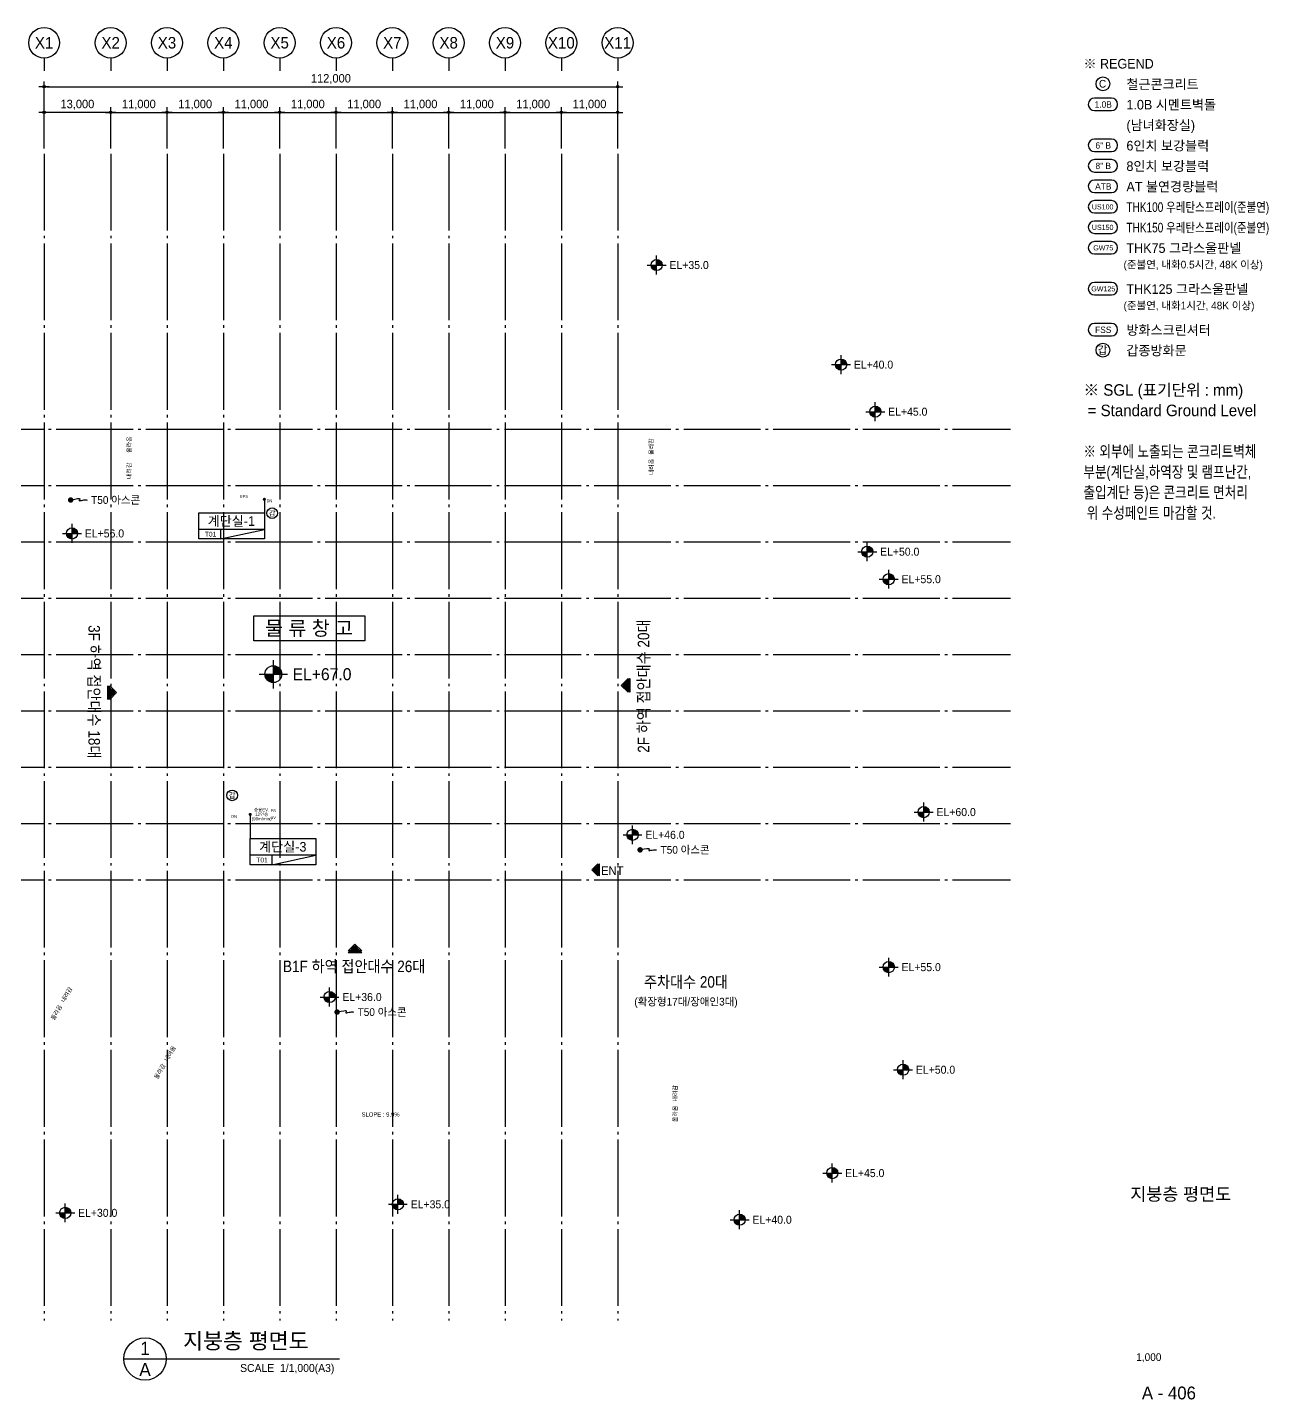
# Model space of a CAD drawing. Header units: millimetres. Extents: x 252735598 to 255219468, y 504282078 to 504550014.
# Drawn here: x 254977120 to 255219468, y 504282078 to 504550014 of the extents above; entities that cross this region are included whole.
import ezdxf
from ezdxf.enums import TextEntityAlignment as Align

# ---------------------------------------------------------------- set-up
doc = ezdxf.new("R2010")
doc.units = ezdxf.units.MM
doc.linetypes.add('CEN', pattern=[35, 30, -2, 1, -2])
for name, color, linetype in [('4A.TEC CEN', 1, 'CEN'), ('4A.TEC DIM', 7, 'Continuous'), ('4A.TEC FORM-TEXT', 3, 'Continuous'), ('4A.TEC TEXT', 7, 'Continuous'), ('4A.TEC TEXT 1', 3, 'Continuous'), ('4A.TEC TEXT 2', 3, 'Continuous'), ('4A.TEC 심볼', 7, 'Continuous'), ('㈜SE&C TEXT', 7, 'Continuous'), ('㈜SE&C TEXT 1', 3, 'Continuous')]:
    doc.layers.add(name, color=color, linetype=linetype)
doc.styles.add('돋움', font='')
doc.styles.get('돋움').set_extended_font_data('돋움')
doc.dimstyles.new('DIM_600(외부치수)', dxfattribs={"dimscale": 400, "dimtxt": 3.3, "dimasz": 1, "dimexe": 2, "dimexo": 2, "dimgap": 1, "dimtad": 1, "dimdec": 0, "dimdsep": 46, "dimlunit": 6, "dimtxsty": '돋움', "dimblk1": 'DIMDOT', "dimblk2": 'DIMDOT', "dimsah": 1, "dimcen": 2.5, "dimdle": 1.5, "dimclrd": 8, "dimclre": 8, "dimclrt": 3, "dimadec": 0, "dimazin": 0, "dimtfac": 1, "dimtdec": 0, "dimtix": 1, "dimtmove": 2, "dimatfit": 3, "dimldrblk": 'DIMDOT', "dimfxl": 1, "dimtvp": 1, "dimtolj": 1, "dimtzin": 0, "dimarcsym": 0})

# ---------------------------------------------------------------- blocks, each defined once
blk = doc.blocks.new('a4w')
at = {"layer": '4A.TEC 심볼'}
for points in [[(-19898, 7460444), (-21873, 7460444, 1), (-21873, 7458989), (-19898, 7458989, 1)], [(-19898, 7455644), (-21873, 7455644, 1), (-21873, 7454189), (-19898, 7454189, 1)], [(-19898, 7453244), (-21873, 7453244, 1), (-21873, 7451789), (-19898, 7451789, 1)], [(-19898, 7450844), (-21873, 7450844, 1), (-21873, 7449389), (-19898, 7449389, 1)], [(-19898, 7448444), (-21873, 7448444, 1), (-21873, 7446989), (-19898, 7446989, 1)], [(-19898, 7446044), (-21873, 7446044, 1), (-21873, 7444589), (-19898, 7444589, 1)], [(-19898, 7443644), (-21873, 7443644, 1), (-21873, 7442189), (-19898, 7442189, 1)], [(-19898, 7438844), (-21873, 7438844, 1), (-21873, 7437389), (-19898, 7437389, 1)], [(-19898, 7434044), (-21873, 7434044, 1), (-21873, 7432589), (-19898, 7432589, 1)]]:
    blk.add_lwpolyline(points, format="xyb", close=True, dxfattribs=at)
for centre in [(-20886, 7462116), (-20886, 7430916)]:
    blk.add_circle(centre, 808, dxfattribs=at)
at = {"layer": '4A.TEC TEXT', "style": '돋움'}
for s, p in [('C', (-20923, 7462128)), ('갑', (-20923, 7430928))]:
    blk.add_text(s, height=900, dxfattribs=at).set_placement(p, align=Align.MIDDLE_CENTER)
for s, height, p in [('1.0B', 750, (-20845, 7459705)), ('6" B', 750, (-20845, 7454905)), ('8" B', 750, (-20845, 7452505)), ('ATB', 750, (-20845, 7450105)), ('US100', 600, (-20916, 7447705)), ('US150', 600, (-20916, 7445305)), ('GW75', 600, (-20845, 7442905)), ('GW125', 600, (-20845, 7438105)), ('FSS', 750, (-20845, 7433305))]:
    blk.add_text(s, height=height, dxfattribs=at).set_placement(p, align=Align.MIDDLE)
at = {"layer": '4A.TEC TEXT 2', "color": 3, "style": '돋움'}
for s, height, p in [('※ REGEND', 1125, (-23170, 7463576)), ('철근콘크리트', 1125, (-18130, 7461176)), ('1.0B 시멘트벽돌', 1125, (-18130, 7458776)), ('(남녀화장실)', 1125, (-18130, 7456376)), ('6인치 보강블럭', 1125, (-18130, 7453976)), ('8인치 보강블럭', 1125, (-18130, 7451576)), ('AT 불연경량블럭', 1125, (-18130, 7449176)), ('THK75 그라스울판넬', 1125, (-18130, 7441976)), ('(준불연, 내화0.5시간, 48K 이상)', 900, (-18466, 7440222)), ('THK125 그라스울판넬', 1125, (-18130, 7437176)), ('(준불연, 내화1시간, 48K 이상)', 900, (-18466, 7435422)), ('방화스크린셔터', 1125, (-18130, 7432376)), ('갑종방화문', 1125, (-18130, 7429976)), ('※ SGL (표기단위 : mm)', 1350, (-23170, 7425176)), (' = Standard Ground Level', 1350, (-23170, 7422776))]:
    blk.add_text(s, height=height, dxfattribs=at).set_placement(p, align=Align.BOTTOM_LEFT)
at = {"layer": '4A.TEC TEXT 2', "color": 3, "style": '돋움', "width": 0.8}
for s, height, p in [('THK100 우레탄스프레이(준불연)', 1125, (-18130, 7446776)), ('THK150 우레탄스프레이(준불연)', 1125, (-18130, 7444376)), ('※ 외부에 노출되는 콘크리트벽체', 1350, (-23170, 7417976)), ('부분(계단실,하역장 및 램프난간,', 1350, (-23170, 7415576)), ('출입계단 등)은 콘크리트 면처리', 1350, (-23170, 7413176)), (' 위 수성페인트 마감할 것.', 1350, (-23170, 7410776))]:
    blk.add_text(s, height=height, dxfattribs=at).set_placement(p, align=Align.BOTTOM_LEFT)
blk = doc.blocks.new('DIMDOT')
at = {"color": 0}
blk.add_line((-2, 0), (2, 0), dxfattribs=at)
for radius in [0.5, 0.25]:
    blk.add_circle((0, 0), radius, dxfattribs=at)
blk = doc.blocks.new('*D94')
at = {"layer": '4A.TEC DIM', "color": 8, "lineweight": -2, "transparency": 16777216}
for p, q in [((169308, -38163), (169308, -25069)), ((169808, -26069), (280808, -26069)), ((281308, -38163), (281308, -25069))]:
    blk.add_line(p, q, dxfattribs=at)
at = {"layer": 'Defpoints', "color": 0, "transparency": 16777216}
for p in [(281308, -26069), (169308, -39163), (281308, -39163)]:
    blk.add_point(p, dxfattribs=at)
at = {"layer": '4A.TEC DIM', "color": 8, "lineweight": -2, "transparency": 16777216, "xscale": 500, "yscale": 500, "zscale": 500, "rotation": 180}
blk.add_blockref('DIMDOT', (169308, -26069), dxfattribs=at)
at = {"layer": '4A.TEC DIM', "color": 8, "lineweight": -2, "transparency": 16777216, "xscale": 500, "yscale": 500, "zscale": 500}
blk.add_blockref('DIMDOT', (281308, -26069), dxfattribs=at)
at = {"layer": '4A.TEC DIM', "color": 3, "transparency": 16777216, "insert": (225308, -24584), "char_height": 1650, "attachment_point": 5, "style": '돋움'}
blk.add_mtext('\\A1;112,000', dxfattribs=at)
blk = doc.blocks.new('ccs122')
at = {"layer": '4A.TEC 심볼'}
blk.add_line((0, 8), (0, 3), dxfattribs=at)
blk.add_circle((0, 14), 6, dxfattribs=at)
at = {"layer": '4A.TEC TEXT 2', "color": 3, "style": '돋움'}
blk.add_attdef('NO', text='', height=4.5, dxfattribs=at).set_placement((-0.01, 14.02), align=Align.MIDDLE_CENTER)
blk = doc.blocks.new('*D103')
at = {"layer": '4A.TEC DIM', "color": 8, "lineweight": -2, "transparency": 16777216}
for p, q in [((169308, -38163), (169308, -30082)), ((181808, -31082), (169808, -31082)), ((182308, -38163), (182308, -30082))]:
    blk.add_line(p, q, dxfattribs=at)
at = {"layer": 'Defpoints', "color": 0, "transparency": 16777216}
for p in [(169308, -31082), (169308, -39163), (182308, -39163)]:
    blk.add_point(p, dxfattribs=at)
at = {"layer": '4A.TEC DIM', "color": 8, "lineweight": -2, "transparency": 16777216, "xscale": 500, "yscale": 500, "zscale": 500, "rotation": 180}
blk.add_blockref('DIMDOT', (169308, -31082), dxfattribs=at)
at = {"layer": '4A.TEC DIM', "color": 8, "lineweight": -2, "transparency": 16777216, "xscale": 500, "yscale": 500, "zscale": 500}
blk.add_blockref('DIMDOT', (182308, -31082), dxfattribs=at)
at = {"layer": '4A.TEC DIM', "color": 3, "transparency": 16777216, "insert": (175808, -29597), "char_height": 1650, "attachment_point": 5, "style": '돋움'}
blk.add_mtext('\\A1;13,000', dxfattribs=at)
blk = doc.blocks.new('*D105')
at = {"layer": '4A.TEC DIM', "color": 8, "lineweight": -2, "transparency": 16777216}
for p, q in [((270308, -38163), (270308, -30082)), ((270808, -31082), (280808, -31082)), ((281308, -38163), (281308, -30082))]:
    blk.add_line(p, q, dxfattribs=at)
at = {"layer": 'Defpoints', "color": 0, "transparency": 16777216}
for p in [(281308, -31082), (270308, -39163), (281308, -39163)]:
    blk.add_point(p, dxfattribs=at)
at = {"layer": '4A.TEC DIM', "color": 8, "lineweight": -2, "transparency": 16777216, "xscale": 500, "yscale": 500, "zscale": 500, "rotation": 180}
blk.add_blockref('DIMDOT', (270308, -31082), dxfattribs=at)
at = {"layer": '4A.TEC DIM', "color": 8, "lineweight": -2, "transparency": 16777216, "xscale": 500, "yscale": 500, "zscale": 500}
blk.add_blockref('DIMDOT', (281308, -31082), dxfattribs=at)
at = {"layer": '4A.TEC DIM', "color": 3, "transparency": 16777216, "insert": (275808, -29597), "char_height": 1650, "attachment_point": 5, "style": '돋움'}
blk.add_mtext('\\A1;11,000', dxfattribs=at)
blk = doc.blocks.new('*D106')
at = {"layer": '4A.TEC DIM', "color": 8, "lineweight": -2, "transparency": 16777216}
for p, q in [((259308, -38163), (259308, -30082)), ((259808, -31082), (269808, -31082)), ((270308, -38163), (270308, -30082))]:
    blk.add_line(p, q, dxfattribs=at)
at = {"layer": 'Defpoints', "color": 0, "transparency": 16777216}
for p in [(270308, -31082), (259308, -39163), (270308, -39163)]:
    blk.add_point(p, dxfattribs=at)
at = {"layer": '4A.TEC DIM', "color": 8, "lineweight": -2, "transparency": 16777216, "xscale": 500, "yscale": 500, "zscale": 500, "rotation": 180}
blk.add_blockref('DIMDOT', (259308, -31082), dxfattribs=at)
at = {"layer": '4A.TEC DIM', "color": 8, "lineweight": -2, "transparency": 16777216, "xscale": 500, "yscale": 500, "zscale": 500}
blk.add_blockref('DIMDOT', (270308, -31082), dxfattribs=at)
at = {"layer": '4A.TEC DIM', "color": 3, "transparency": 16777216, "insert": (264808, -29597), "char_height": 1650, "attachment_point": 5, "style": '돋움'}
blk.add_mtext('\\A1;11,000', dxfattribs=at)
blk = doc.blocks.new('*D107')
at = {"layer": '4A.TEC DIM', "color": 8, "lineweight": -2, "transparency": 16777216}
for p, q in [((248308, -38163), (248308, -30082)), ((248808, -31082), (258808, -31082)), ((259308, -38163), (259308, -30082))]:
    blk.add_line(p, q, dxfattribs=at)
at = {"layer": 'Defpoints', "color": 0, "transparency": 16777216}
for p in [(259308, -31082), (248308, -39163), (259308, -39163)]:
    blk.add_point(p, dxfattribs=at)
at = {"layer": '4A.TEC DIM', "color": 8, "lineweight": -2, "transparency": 16777216, "xscale": 500, "yscale": 500, "zscale": 500, "rotation": 180}
blk.add_blockref('DIMDOT', (248308, -31082), dxfattribs=at)
at = {"layer": '4A.TEC DIM', "color": 8, "lineweight": -2, "transparency": 16777216, "xscale": 500, "yscale": 500, "zscale": 500}
blk.add_blockref('DIMDOT', (259308, -31082), dxfattribs=at)
at = {"layer": '4A.TEC DIM', "color": 3, "transparency": 16777216, "insert": (253808, -29597), "char_height": 1650, "attachment_point": 5, "style": '돋움'}
blk.add_mtext('\\A1;11,000', dxfattribs=at)
blk = doc.blocks.new('*D108')
at = {"layer": '4A.TEC DIM', "color": 8, "lineweight": -2, "transparency": 16777216}
for p, q in [((237308, -38163), (237308, -30082)), ((237808, -31082), (247808, -31082)), ((248308, -38163), (248308, -30082))]:
    blk.add_line(p, q, dxfattribs=at)
at = {"layer": 'Defpoints', "color": 0, "transparency": 16777216}
for p in [(248308, -31082), (237308, -39163), (248308, -39163)]:
    blk.add_point(p, dxfattribs=at)
at = {"layer": '4A.TEC DIM', "color": 8, "lineweight": -2, "transparency": 16777216, "xscale": 500, "yscale": 500, "zscale": 500, "rotation": 180}
blk.add_blockref('DIMDOT', (237308, -31082), dxfattribs=at)
at = {"layer": '4A.TEC DIM', "color": 8, "lineweight": -2, "transparency": 16777216, "xscale": 500, "yscale": 500, "zscale": 500}
blk.add_blockref('DIMDOT', (248308, -31082), dxfattribs=at)
at = {"layer": '4A.TEC DIM', "color": 3, "transparency": 16777216, "insert": (242808, -29597), "char_height": 1650, "attachment_point": 5, "style": '돋움'}
blk.add_mtext('\\A1;11,000', dxfattribs=at)
blk = doc.blocks.new('*D109')
at = {"layer": '4A.TEC DIM', "color": 8, "lineweight": -2, "transparency": 16777216}
for p, q in [((226308, -38163), (226308, -30082)), ((226808, -31082), (236808, -31082)), ((237308, -38163), (237308, -30082))]:
    blk.add_line(p, q, dxfattribs=at)
at = {"layer": 'Defpoints', "color": 0, "transparency": 16777216}
for p in [(237308, -31082), (226308, -39163), (237308, -39163)]:
    blk.add_point(p, dxfattribs=at)
at = {"layer": '4A.TEC DIM', "color": 8, "lineweight": -2, "transparency": 16777216, "xscale": 500, "yscale": 500, "zscale": 500, "rotation": 180}
blk.add_blockref('DIMDOT', (226308, -31082), dxfattribs=at)
at = {"layer": '4A.TEC DIM', "color": 8, "lineweight": -2, "transparency": 16777216, "xscale": 500, "yscale": 500, "zscale": 500}
blk.add_blockref('DIMDOT', (237308, -31082), dxfattribs=at)
at = {"layer": '4A.TEC DIM', "color": 3, "transparency": 16777216, "insert": (231808, -29597), "char_height": 1650, "attachment_point": 5, "style": '돋움'}
blk.add_mtext('\\A1;11,000', dxfattribs=at)
blk = doc.blocks.new('*D110')
at = {"layer": '4A.TEC DIM', "color": 8, "lineweight": -2, "transparency": 16777216}
for p, q in [((215308, -38163), (215308, -30082)), ((215808, -31082), (225808, -31082)), ((226308, -38163), (226308, -30082))]:
    blk.add_line(p, q, dxfattribs=at)
at = {"layer": 'Defpoints', "color": 0, "transparency": 16777216}
for p in [(226308, -31082), (215308, -39163), (226308, -39163)]:
    blk.add_point(p, dxfattribs=at)
at = {"layer": '4A.TEC DIM', "color": 8, "lineweight": -2, "transparency": 16777216, "xscale": 500, "yscale": 500, "zscale": 500, "rotation": 180}
blk.add_blockref('DIMDOT', (215308, -31082), dxfattribs=at)
at = {"layer": '4A.TEC DIM', "color": 8, "lineweight": -2, "transparency": 16777216, "xscale": 500, "yscale": 500, "zscale": 500}
blk.add_blockref('DIMDOT', (226308, -31082), dxfattribs=at)
at = {"layer": '4A.TEC DIM', "color": 3, "transparency": 16777216, "insert": (220808, -29597), "char_height": 1650, "attachment_point": 5, "style": '돋움'}
blk.add_mtext('\\A1;11,000', dxfattribs=at)
blk = doc.blocks.new('*D111')
at = {"layer": '4A.TEC DIM', "color": 8, "lineweight": -2, "transparency": 16777216}
for p, q in [((204308, -38163), (204308, -30082)), ((204808, -31082), (214808, -31082)), ((215308, -38163), (215308, -30082))]:
    blk.add_line(p, q, dxfattribs=at)
at = {"layer": 'Defpoints', "color": 0, "transparency": 16777216}
for p in [(215308, -31082), (204308, -39163), (215308, -39163)]:
    blk.add_point(p, dxfattribs=at)
at = {"layer": '4A.TEC DIM', "color": 8, "lineweight": -2, "transparency": 16777216, "xscale": 500, "yscale": 500, "zscale": 500, "rotation": 180}
blk.add_blockref('DIMDOT', (204308, -31082), dxfattribs=at)
at = {"layer": '4A.TEC DIM', "color": 8, "lineweight": -2, "transparency": 16777216, "xscale": 500, "yscale": 500, "zscale": 500}
blk.add_blockref('DIMDOT', (215308, -31082), dxfattribs=at)
at = {"layer": '4A.TEC DIM', "color": 3, "transparency": 16777216, "insert": (209808, -29597), "char_height": 1650, "attachment_point": 5, "style": '돋움'}
blk.add_mtext('\\A1;11,000', dxfattribs=at)
blk = doc.blocks.new('*D112')
at = {"layer": '4A.TEC DIM', "color": 8, "lineweight": -2, "transparency": 16777216}
for p, q in [((193308, -38163), (193308, -30082)), ((193808, -31082), (203808, -31082)), ((204308, -38163), (204308, -30082))]:
    blk.add_line(p, q, dxfattribs=at)
at = {"layer": 'Defpoints', "color": 0, "transparency": 16777216}
for p in [(204308, -31082), (193308, -39163), (204308, -39163)]:
    blk.add_point(p, dxfattribs=at)
at = {"layer": '4A.TEC DIM', "color": 8, "lineweight": -2, "transparency": 16777216, "xscale": 500, "yscale": 500, "zscale": 500, "rotation": 180}
blk.add_blockref('DIMDOT', (193308, -31082), dxfattribs=at)
at = {"layer": '4A.TEC DIM', "color": 8, "lineweight": -2, "transparency": 16777216, "xscale": 500, "yscale": 500, "zscale": 500}
blk.add_blockref('DIMDOT', (204308, -31082), dxfattribs=at)
at = {"layer": '4A.TEC DIM', "color": 3, "transparency": 16777216, "insert": (198808, -29597), "char_height": 1650, "attachment_point": 5, "style": '돋움'}
blk.add_mtext('\\A1;11,000', dxfattribs=at)
blk = doc.blocks.new('*D113')
at = {"layer": '4A.TEC DIM', "color": 8, "lineweight": -2, "transparency": 16777216}
for p, q in [((182308, -38163), (182308, -30082)), ((182808, -31082), (192808, -31082)), ((193308, -38163), (193308, -30082))]:
    blk.add_line(p, q, dxfattribs=at)
at = {"layer": 'Defpoints', "color": 0, "transparency": 16777216}
for p in [(193308, -31082), (182308, -39163), (193308, -39163)]:
    blk.add_point(p, dxfattribs=at)
at = {"layer": '4A.TEC DIM', "color": 8, "lineweight": -2, "transparency": 16777216, "xscale": 500, "yscale": 500, "zscale": 500, "rotation": 180}
blk.add_blockref('DIMDOT', (182308, -31082), dxfattribs=at)
at = {"layer": '4A.TEC DIM', "color": 8, "lineweight": -2, "transparency": 16777216, "xscale": 500, "yscale": 500, "zscale": 500}
blk.add_blockref('DIMDOT', (193308, -31082), dxfattribs=at)
at = {"layer": '4A.TEC DIM', "color": 3, "transparency": 16777216, "insert": (187808, -29597), "char_height": 1650, "attachment_point": 5, "style": '돋움'}
blk.add_mtext('\\A1;11,000', dxfattribs=at)
blk = doc.blocks.new('FL-LEVEL1')
at = {"layer": '4A.TEC 심볼', "linetype": 'ByBlock'}
h = blk.add_hatch(color=256, dxfattribs=at)
h.paths.add_polyline_path([(295, 175), (295, 0), (470, 0, 0.414214)])
h.paths.add_polyline_path([(295, 0), (120, 0, 0.414214), (295, -175)])
for p, q in [((295, -295), (295, 295)), ((0, 0), (590, 0))]:
    blk.add_line(p, q, dxfattribs=at)
blk.add_circle((295, 0), 175, dxfattribs=at)
at = {"layer": '4A.TEC TEXT 2', "color": 3, "linetype": 'ByBlock', "style": '돋움'}
blk.add_attdef('FL', text='', height=250, dxfattribs=at).set_placement((695, 0), align=Align.MIDDLE_LEFT)
blk = doc.blocks.new('dwg9CDF')
at = {"layer": '4A.TEC 심볼', "color": 3, "linetype": 'ByBlock'}
ref = blk.add_blockref('FL-LEVEL1', (287075, -60898, 36666), dxfattribs=dict(at, xscale=6.250000000000405, yscale=6.250000000000405, zscale=6.250000000000405))
ref.add_attrib('FL', 'EL+35.0', dxfattribs={"layer": '4A.TEC TEXT 1', "color": 3, "linetype": 'ByBlock', "height": 1562.5, "style": '돋움'}).set_placement((291419, -60898, 36666), align=Align.MIDDLE_LEFT)
ref = blk.add_blockref('FL-LEVEL1', (150493, -74424, 31666), dxfattribs=dict(at, xscale=6.250000000000405, yscale=6.250000000000405, zscale=6.250000000000405))
ref.add_attrib('FL', 'EL+30.0', dxfattribs={"layer": '4A.TEC TEXT 1', "color": 3, "linetype": 'ByBlock', "height": 1562.5, "style": '돋움'}).set_placement((154837, -74424, 31666), align=Align.MIDDLE_LEFT)
ref = blk.add_blockref('FL-LEVEL1', (323089, -80342, 36666), dxfattribs=dict(at, xscale=6.250000000000405, yscale=6.250000000000405, zscale=6.250000000000405))
ref.add_attrib('FL', 'EL+40.0', dxfattribs={"layer": '4A.TEC TEXT 1', "color": 3, "linetype": 'ByBlock', "height": 1562.5, "style": '돋움'}).set_placement((327433, -80342, 36666), align=Align.MIDDLE_LEFT)
ref = blk.add_blockref('FL-LEVEL1', (329769, -89536, 46666), dxfattribs=dict(at, xscale=6.250000000000405, yscale=6.250000000000405, zscale=6.250000000000405))
ref.add_attrib('FL', 'EL+45.0', dxfattribs={"layer": '4A.TEC TEXT 1', "color": 3, "linetype": 'ByBlock', "height": 1562.5, "style": '돋움'}).set_placement((334113, -89536, 46666), align=Align.MIDDLE_LEFT)
ref = blk.add_blockref('FL-LEVEL1', (328195, -116874, 51666), dxfattribs=dict(at, xscale=6.250000000000405, yscale=6.250000000000405, zscale=6.250000000000405))
ref.add_attrib('FL', 'EL+50.0', dxfattribs={"layer": '4A.TEC TEXT 1', "color": 3, "linetype": 'ByBlock', "height": 1562.5, "style": '돋움'}).set_placement((332539, -116874, 51666), align=Align.MIDDLE_LEFT)
ref = blk.add_blockref('FL-LEVEL1', (332391, -122240, 56666), dxfattribs=dict(at, xscale=6.250000000000405, yscale=6.250000000000405, zscale=6.250000000000405))
ref.add_attrib('FL', 'EL+55.0', dxfattribs={"layer": '4A.TEC TEXT 1', "color": 3, "linetype": 'ByBlock', "height": 1562.5, "style": '돋움'}).set_placement((336735, -122240, 56666), align=Align.MIDDLE_LEFT)
ref = blk.add_blockref('FL-LEVEL1', (339218, -167717, 226666), dxfattribs=dict(at, xscale=6.250000000000405, yscale=6.250000000000405, zscale=6.250000000000405))
ref.add_attrib('FL', 'EL+60.0', dxfattribs={"layer": '4A.TEC TEXT 1', "color": 3, "linetype": 'ByBlock', "height": 1562.5, "style": '돋움'}).set_placement((343562, -167717, 226666), align=Align.MIDDLE_LEFT)
ref = blk.add_blockref('FL-LEVEL1', (332391, -197997, 56666), dxfattribs=dict(at, xscale=6.250000000000405, yscale=6.250000000000405, zscale=6.250000000000405))
ref.add_attrib('FL', 'EL+55.0', dxfattribs={"layer": '4A.TEC TEXT 1', "color": 3, "linetype": 'ByBlock', "height": 1562.5, "style": '돋움'}).set_placement((336735, -197997, 56666), align=Align.MIDDLE_LEFT)
ref = blk.add_blockref('FL-LEVEL1', (335195, -218028, 51666), dxfattribs=dict(at, xscale=6.250000000000405, yscale=6.250000000000405, zscale=6.250000000000405))
ref.add_attrib('FL', 'EL+50.0', dxfattribs={"layer": '4A.TEC TEXT 1', "color": 3, "linetype": 'ByBlock', "height": 1562.5, "style": '돋움'}).set_placement((339539, -218028, 51666), align=Align.MIDDLE_LEFT)
ref = blk.add_blockref('FL-LEVEL1', (321367, -238214, 46666), dxfattribs=dict(at, xscale=6.250000000000405, yscale=6.250000000000405, zscale=6.250000000000405))
ref.add_attrib('FL', 'EL+45.0', dxfattribs={"layer": '4A.TEC TEXT 1', "color": 3, "linetype": 'ByBlock', "height": 1562.5, "style": '돋움'}).set_placement((325711, -238214, 46666), align=Align.MIDDLE_LEFT)
ref = blk.add_blockref('FL-LEVEL1', (236546, -244313, 36666), dxfattribs=dict(at, xscale=6.250000000000405, yscale=6.250000000000405, zscale=6.250000000000405))
ref.add_attrib('FL', 'EL+35.0', dxfattribs={"layer": '4A.TEC TEXT 1', "color": 3, "linetype": 'ByBlock', "height": 1562.5, "style": '돋움'}).set_placement((240890, -244313, 36666), align=Align.MIDDLE_LEFT)
ref = blk.add_blockref('FL-LEVEL1', (171588, -245977, 31666), dxfattribs=dict(at, xscale=6.250000000000405, yscale=6.250000000000405, zscale=6.250000000000405))
ref.add_attrib('FL', 'EL+30.0', dxfattribs={"layer": '4A.TEC TEXT 1', "color": 3, "linetype": 'ByBlock', "height": 1562.5, "style": '돋움'}).set_placement((175932, -245977, 31666), align=Align.MIDDLE_LEFT)
ref = blk.add_blockref('FL-LEVEL1', (303281, -247320, 41666), dxfattribs=dict(at, xscale=6.250000000000405, yscale=6.250000000000405, zscale=6.250000000000405))
ref.add_attrib('FL', 'EL+40.0', dxfattribs={"layer": '4A.TEC TEXT 1', "color": 3, "linetype": 'ByBlock', "height": 1562.5, "style": '돋움'}).set_placement((307625, -247320, 41666), align=Align.MIDDLE_LEFT)
blk = doc.blocks.new('dwgFD3B')
at = {"layer": '4A.TEC CEN', "color": 250, "ltscale": 500}
for p, q in [((49194.51, -92936.83, -3333.33), (358000, -92936.83, -3333.33)), ((49194.51, -103936.83, -3333.33), (358000, -103936.83, -3333.33)), ((49194.51, -114936.83, -3333.33), (358000, -114936.83, -3333.33)), ((49194.51, -125936.83, -3333.33), (358000, -125936.83, -3333.33)), ((49194.51, -136936.83, -3333.33), (358000, -136936.83, -3333.33)), ((49194.51, -147936.83, -3333.33), (358000, -147936.83, -3333.33)), ((49194.51, -158936.83, -3333.33), (358000, -158936.83, -3333.33)), ((49194.51, -169936.83, -3333.33), (358000, -169936.83, -3333.33)), ((49194.51, -180936.83, -3333.33), (358000, -180936.83, -3333.33))]:
    blk.add_line(p, q, dxfattribs=at)
at = {"layer": '4A.TEC CEN', "color": 250, "ltscale": 500, "elevation": -3333.33}
for points in [[(169307.63, -39163.16), (169307.63, -267000)], [(182307.63, -39163.16), (182307.63, -267000)], [(193307.63, -39163.16), (193307.63, -267000)], [(204307.63, -39163.16), (204307.63, -267000)], [(215307.63, -39163.16), (215307.63, -267000)], [(226307.63, -39163.16), (226307.63, -267000)], [(237307.63, -39163.16), (237307.63, -267000)], [(248307.63, -39163.16), (248307.63, -267000)], [(259307.63, -39163.16), (259307.63, -267000)], [(270307.63, -39163.16), (270307.63, -267000)], [(281307.63, -39163.16), (281307.63, -267000)]]:
    blk.add_lwpolyline(points, dxfattribs=at)
at = {"layer": '4A.TEC 심볼'}
ref = blk.add_blockref('ccs122', (169307.63, -24500.01, 1666.22), dxfattribs=dict(at, xscale=499.9999977496833, yscale=499.9999977496833, zscale=499.9999977496833))
ref.add_attrib('NO', 'X1', dxfattribs={"layer": '0', "color": 3, "height": 2250, "style": '돋움'}).set_placement((169304.55, -17491.05, 1666.22), align=Align.MIDDLE_CENTER)
ref = blk.add_blockref('ccs122', (182307.63, -24500, -3333.78), dxfattribs=dict(at, xscale=499.9999977496833, yscale=499.9999977496833, zscale=499.9999977496833))
ref.add_attrib('NO', 'X2', dxfattribs={"layer": '0', "color": 3, "height": 2250, "style": '돋움'}).set_placement((182304.55, -17491.04, -3333.78), align=Align.MIDDLE_CENTER)
ref = blk.add_blockref('ccs122', (193307.63, -24500, -3333.78), dxfattribs=dict(at, xscale=499.9999977496833, yscale=499.9999977496833, zscale=499.9999977496833))
ref.add_attrib('NO', 'X3', dxfattribs={"layer": '0', "color": 3, "height": 2250, "style": '돋움'}).set_placement((193304.55, -17491.04, -3333.78), align=Align.MIDDLE_CENTER)
ref = blk.add_blockref('ccs122', (204307.63, -24500, -3333.78), dxfattribs=dict(at, xscale=499.9999977496833, yscale=499.9999977496833, zscale=499.9999977496833))
ref.add_attrib('NO', 'X4', dxfattribs={"layer": '0', "color": 3, "height": 2250, "style": '돋움'}).set_placement((204304.55, -17491.04, -3333.78), align=Align.MIDDLE_CENTER)
ref = blk.add_blockref('ccs122', (215307.63, -24500, -3333.78), dxfattribs=dict(at, xscale=499.9999977496833, yscale=499.9999977496833, zscale=499.9999977496833))
ref.add_attrib('NO', 'X5', dxfattribs={"layer": '0', "color": 3, "height": 2250, "style": '돋움'}).set_placement((215304.55, -17491.04, -3333.78), align=Align.MIDDLE_CENTER)
ref = blk.add_blockref('ccs122', (226307.63, -24500, -3333.78), dxfattribs=dict(at, xscale=499.9999977496833, yscale=499.9999977496833, zscale=499.9999977496833))
ref.add_attrib('NO', 'X6', dxfattribs={"layer": '0', "color": 3, "height": 2250, "style": '돋움'}).set_placement((226304.55, -17491.04, -3333.78), align=Align.MIDDLE_CENTER)
ref = blk.add_blockref('ccs122', (237307.63, -24499.99, -3333.78), dxfattribs=dict(at, xscale=499.9999977496833, yscale=499.9999977496833, zscale=499.9999977496833))
ref.add_attrib('NO', 'X7', dxfattribs={"layer": '0', "color": 3, "height": 2250, "style": '돋움'}).set_placement((237304.55, -17491.04, -3333.78), align=Align.MIDDLE_CENTER)
ref = blk.add_blockref('ccs122', (248307.63, -24500, -3333.78), dxfattribs=dict(at, xscale=499.9999977496833, yscale=499.9999977496833, zscale=499.9999977496833))
ref.add_attrib('NO', 'X8', dxfattribs={"layer": '0', "color": 3, "height": 2250, "style": '돋움'}).set_placement((248304.55, -17491.04, -3333.78), align=Align.MIDDLE_CENTER)
ref = blk.add_blockref('ccs122', (259307.63, -24499.99, -3333.78), dxfattribs=dict(at, xscale=499.9999977496833, yscale=499.9999977496833, zscale=499.9999977496833))
ref.add_attrib('NO', 'X9', dxfattribs={"layer": '0', "color": 3, "height": 2250, "style": '돋움'}).set_placement((259304.55, -17491.04, -3333.78), align=Align.MIDDLE_CENTER)
ref = blk.add_blockref('ccs122', (270307.63, -24500, -3333.78), dxfattribs=dict(at, xscale=499.9999977496833, yscale=499.9999977496833, zscale=499.9999977496833))
ref.add_attrib('NO', 'X10', dxfattribs={"layer": '0', "color": 3, "height": 2250, "style": '돋움'}).set_placement((270304.55, -17491.04, -3333.78), align=Align.MIDDLE_CENTER)
ref = blk.add_blockref('ccs122', (281307.63, -24500, -3333.78), dxfattribs=dict(at, xscale=499.9999977496833, yscale=499.9999977496833, zscale=499.9999977496833))
ref.add_attrib('NO', 'X11', dxfattribs={"layer": '0', "color": 3, "height": 2250, "style": '돋움'}).set_placement((281304.55, -17491.04, -3333.78), align=Align.MIDDLE_CENTER)
at = {"layer": '4A.TEC DIM'}
for base, p1, p2, picture, middle in [((281307.63, -26068.86, 1666.22), (169307.63, -39163.16, 1666.22), (281307.63, -39163.16, 1666.22), '*D94', (225307.63, -24583.79, 1666.22)), ((169307.63, -31081.58, 1666.22), (182307.63, -39163.16, 1666.22), (169307.63, -39163.16, 1666.22), '*D103', (175807.63, -29596.51, 1666.22))]:
    dim = blk.add_linear_dim(base=base, p1=p1, p2=p2, dimstyle='DIM_600(외부치수)', override={"dimscale": 500, "dimdec": 1, "dimtxsty": '돋움', "dimblk1": 'DIMDOT', "dimblk2": 'DIMDOT'}, dxfattribs=at)
    dim.commit()
    dim.dimension.update_dxf_attribs({"geometry": picture, "text_midpoint": middle})
for base, p1, p2, picture, middle in [((193307.63, -31081.58, 1666.67), (182307.63, -39163.16, 1666.67), (193307.63, -39163.16, 1666.67), '*D113', (187807.63, -29596.51, 1666.67)), ((204307.63, -31081.58, 6666.22), (193307.63, -39163.16, 6666.22), (204307.63, -39163.16, 6666.22), '*D112', (198807.63, -29596.51, 6666.22)), ((215307.63, -31081.58, 1666.22), (204307.63, -39163.16, 1666.22), (215307.63, -39163.16, 1666.22), '*D111', (209807.63, -29596.51, 1666.22)), ((226307.63, -31081.58, 1666.22), (215307.63, -39163.16, 1666.22), (226307.63, -39163.16, 1666.22), '*D110', (220807.63, -29596.51, 1666.22)), ((237307.63, -31081.58, 1666.22), (226307.63, -39163.16, 1666.22), (237307.63, -39163.16, 1666.22), '*D109', (231807.63, -29596.51, 1666.22)), ((248307.63, -31081.58, 11666.22), (237307.63, -39163.16, 11666.22), (248307.63, -39163.16, 11666.22), '*D108', (242807.63, -29596.51, 11666.22)), ((259307.63, -31081.58, 6666.22), (248307.63, -39163.16, 6666.22), (259307.63, -39163.16, 6666.22), '*D107', (253807.63, -29596.51, 6666.22)), ((270307.63, -31081.58, 1666.22), (259307.63, -39163.16, 1666.22), (270307.63, -39163.16, 1666.22), '*D106', (264807.63, -29596.51, 1666.22)), ((281307.63, -31081.58, 1666.22), (270307.63, -39163.16, 1666.22), (281307.63, -39163.16, 1666.22), '*D105', (275807.63, -29596.51, 1666.22))]:
    dim = blk.add_linear_dim(base=base, p1=p1, p2=p2, angle=180, dimstyle='DIM_600(외부치수)', override={"dimscale": 500, "dimdec": 1, "dimtxsty": '돋움', "dimblk1": 'DIMDOT', "dimblk2": 'DIMDOT'}, dxfattribs=at)
    dim.commit()
    dim.dimension.update_dxf_attribs({"geometry": picture, "text_midpoint": middle})

msp = doc.modelspace()

# ---------------------------------------------------------------- hatches: boundary and pattern name
at = {"layer": '4A.TEC 심볼'}
for points in [[(255093411.8, 504421538.7), (255094746.1, 504422873), (255094746.1, 504420204.4)], [(254994166, 504420141.1), (254992831.7, 504418806.8), (254992831.7, 504421475.4)], [(255087612.7, 504385500.9), (255088798.7, 504384314.9), (255088798.7, 504386687)], [(255041067.7, 504370671.6), (255042401.9, 504369337.3), (255039733.4, 504369337.3)]]:
    msp.add_hatch(color=256, dxfattribs=at).paths.add_polyline_path(points)

# ---------------------------------------------------------------- linework, layer by layer
for p, q in [((255023378.4, 504457850.5), (255023378.4, 504455258.6)), ((255023378.4, 504452008.6), (255010578.5, 504452008.6)), ((255014828.5, 504450133.6), (255023378.4, 504452008.6)), ((255014828.5, 504452008.6), (255014828.5, 504450133.6)), ((255020620, 504396359, 6250), (255020620, 504391644.3, 6250)), ((255033419.9, 504388394.3, 6250), (255020620, 504388394.3, 6250)), ((255024870, 504386519.3, 6250), (255033419.9, 504388394.3, 6250)), ((255024870, 504388394.3, 6250), (255024870, 504386519.3, 6250)), ((254995947.8, 504290014.2, 3333.3), (255038024.2, 504290014.2, 3333.3))]:
    msp.add_line(p, q, dxfattribs=at)
at = {"layer": '4A.TEC 심볼', "color": 1, "const_width": 533.7, "elevation": 0.4}
msp.add_lwpolyline([(254985287.4, 504457736.3, 1), (254985821.1, 504457736.3, 1)], format="xyb", close=True, dxfattribs=at)
at = {"layer": '4A.TEC 심볼', "color": 1}
for points in [[(254985555.1, 504457736.3), (254986359.6, 504457919.9), (254986887.3, 504458004.6), (254987191.8, 504458011.4), (254987326.4, 504457961.4), (254987344.7, 504457875.8), (254987300.1, 504457775.7), (254987246.2, 504457682.1), (254987236.3, 504457616.2), (254987311.5, 504457593.4), (254987462.7, 504457606.8), (254987668.3, 504457643.6), (254987906.8, 504457691.2), (254988156.5, 504457737), (254988395.9, 504457768.2), (254988603.4, 504457772.2), (254988757.4, 504457736.3)], [(255096750.2, 504389420.4), (255097554.7, 504389604), (255098082.4, 504389688.7), (255098386.9, 504389695.5), (255098521.5, 504389645.6), (255098539.8, 504389559.9), (255098495.2, 504389459.8), (255098441.3, 504389366.2), (255098431.4, 504389300.3), (255098506.6, 504389277.6), (255098657.8, 504389290.9), (255098863.5, 504389327.7), (255099101.9, 504389375.4), (255099351.6, 504389421.1), (255099591, 504389452.3), (255099798.5, 504389456.3), (255099952.5, 504389420.4)], [(255037588.9, 504357743.4), (255038393.4, 504357927), (255038921.1, 504358011.7), (255039225.6, 504358018.5), (255039360.2, 504357968.5), (255039378.5, 504357882.9), (255039333.9, 504357782.8), (255039280, 504357689.2), (255039270.1, 504357623.3), (255039345.4, 504357600.5), (255039496.6, 504357613.9), (255039702.2, 504357650.7), (255039940.6, 504357698.3), (255040190.3, 504357744.1), (255040429.7, 504357775.3), (255040637.2, 504357779.3), (255040791.2, 504357743.4)]]:
    msp.add_lwpolyline(points, dxfattribs=at)
at = {"layer": '4A.TEC 심볼', "const_width": 298.9}
msp.add_lwpolyline([(255023228.9, 504457868.8, 1), (255023527.8, 504457868.8, 1)], format="xyb", close=True, dxfattribs=at)
at = {"layer": '4A.TEC 심볼'}
for points in [[(255010578.5, 504455258.6), (255023378.4, 504455258.6), (255023378.4, 504450133.6), (255010578.5, 504450133.6)], [(255021327.7, 504435143.2), (255043027.5, 504435143.2), (255043027.5, 504430268.2), (255021327.7, 504430268.2)]]:
    msp.add_lwpolyline(points, close=True, dxfattribs=at)
for points, elevation in [([(255093056, 504421538.7), (255094390.3, 504422873), (255094390.3, 504420204.4), (255093056, 504421538.7)], -0.4), ([(255093411.8, 504421538.7), (255094746.1, 504422873), (255094746.1, 504420204.4), (255093411.8, 504421538.7)], -0.4), ([(255087296.4, 504385500.9), (255088482.4, 504384314.9), (255088482.4, 504386687), (255087296.4, 504385500.9)], 4165.7), ([(255087612.7, 504385500.9), (255088798.7, 504384314.9), (255088798.7, 504386687), (255087612.7, 504385500.9)], 4165.7), ([(255041067.7, 504371027.4), (255042401.9, 504369693.1), (255039733.4, 504369693.1), (255041067.7, 504371027.4)], -0.4), ([(255041067.7, 504370671.6), (255042401.9, 504369337.3), (255039733.4, 504369337.3), (255041067.7, 504370671.6)], -0.4)]:
    msp.add_lwpolyline(points, dxfattribs=dict(at, elevation=elevation))
for points in [[(254994166, 504420141.1), (254992831.7, 504418806.8), (254992831.7, 504421475.4), (254994166, 504420141.1)], [(254994521.8, 504420141.1), (254993187.5, 504418806.8), (254993187.5, 504421475.4), (254994521.8, 504420141.1)]]:
    msp.add_lwpolyline(points, dxfattribs=at)
at = {"layer": '4A.TEC 심볼', "const_width": 298.9, "elevation": 6250}
msp.add_lwpolyline([(255020769.4, 504396340.8, 1), (255020470.5, 504396340.8, 1)], format="xyb", close=True, dxfattribs=at)
at = {"layer": '4A.TEC 심볼', "elevation": 6250}
msp.add_lwpolyline([(255020620, 504391644.3), (255033419.9, 504391644.3), (255033419.9, 504386519.3), (255020620, 504386519.3)], close=True, dxfattribs=at)
at = {"layer": '4A.TEC 심볼', "color": 1, "const_width": 533.7}
for points in [[(255096482.5, 504389420.4, 1), (255097016.2, 504389420.4, 1)], [(255037321.2, 504357743.4, 1), (255037854.9, 504357743.4, 1)]]:
    msp.add_lwpolyline(points, format="xyb", close=True, dxfattribs=at)
at = {"layer": '4A.TEC 심볼'}
for centre, radius in [((255024911.2, 504455158.9, 3333.3), 1036.9), ((255017102.4, 504400057.1, 6250), 1036.9), ((255000087.8, 504290014.2, 3333.3), 4140)]:
    msp.add_circle(centre, radius, dxfattribs=at)

# ---------------------------------------------------------------- block references
for name in ['dwgFD3B', 'dwg9CDF']:
    msp.add_blockref(name, (254811066.5, 504564514.2, -1666.7))
at = {"layer": '4A.TEC 심볼', "color": 3, "linetype": 'ByBlock'}
ref = msp.add_blockref('FL-LEVEL1', (254983982.2, 504451208.9, 0.4), dxfattribs=dict(at, xscale=6.250000000000405, yscale=6.250000000000405, zscale=6.250000000000405))
ref.add_attrib('FL', 'EL+56.0', dxfattribs={"layer": '4A.TEC TEXT 1', "color": 3, "linetype": 'ByBlock', "height": 1562.5, "style": '돋움'}).set_placement((254988326, 504451208.9, 0.4), align=Align.MIDDLE_LEFT)
ref = msp.add_blockref('FL-LEVEL1', (255022373.1, 504423724.4), dxfattribs=dict(at, xscale=9.375000000000608, yscale=9.375000000000608, zscale=9.375000000000608))
ref.add_attrib('FL', 'EL+67.0', dxfattribs={"layer": '4A.TEC TEXT 1', "color": 3, "linetype": 'ByBlock', "height": 2343.75, "style": '돋움'}).set_placement((255028888.7, 504423724.4), align=Align.MIDDLE_LEFT)
ref = msp.add_blockref('FL-LEVEL1', (255093429.9, 504392353.7), dxfattribs=dict(at, xscale=6.250000000000405, yscale=6.250000000000405, zscale=6.250000000000405))
ref.add_attrib('FL', 'EL+46.0', dxfattribs={"layer": '4A.TEC TEXT 1', "color": 3, "linetype": 'ByBlock', "height": 1562.5, "style": '돋움'}).set_placement((255097773.7, 504392353.7), align=Align.MIDDLE_LEFT)
ref = msp.add_blockref('FL-LEVEL1', (255034268.7, 504360676.7), dxfattribs=dict(at, xscale=6.250000000000405, yscale=6.250000000000405, zscale=6.250000000000405))
ref.add_attrib('FL', 'EL+36.0', dxfattribs={"layer": '4A.TEC TEXT 1', "color": 3, "linetype": 'ByBlock', "height": 1562.5, "style": '돋움'}).set_placement((255038612.4, 504360676.7), align=Align.MIDDLE_LEFT)
at = {"layer": '㈜SE&C TEXT', "xscale": 1.666666666666667, "yscale": 1.666666666666667, "zscale": 1.666666666666667}
msp.add_blockref('a4w', (255221933.1, 492102134.8, 3333.3), dxfattribs=at)

# ---------------------------------------------------------------- texts
at = {"layer": '4A.TEC FORM-TEXT', "style": '돋움'}
msp.add_text('A - 406', height=2500, dxfattribs=at).set_placement((255200011.2, 504282113.5, 3333.3), align=Align.CENTER)
at = {"layer": '4A.TEC TEXT', "style": '돋움'}
for p in [(254989558, 504457736.3, 0.4), (255100753.1, 504389420.4), (255041591.8, 504357743.4)]:
    msp.add_text('T50 아스콘', height=1500, dxfattribs=at).set_placement(p, align=Align.MIDDLE_LEFT)
at = {"layer": '4A.TEC TEXT', "color": 3, "style": '돋움'}
for s, height, p in [('계단실-1', 1875, (255016935.9, 504453629.4)), ('T01', 937.5, (255012882.8, 504451056.7)), ('물 류 창 고', 2812.5, (255032113.9, 504432699.5)), ('계단실-3', 1875, (255026977.4, 504390015.2, 6250)), ('T01', 937.5, (255022924.3, 504387442.4, 6250))]:
    msp.add_text(s, height=height, dxfattribs=at).set_placement(p, align=Align.MIDDLE_CENTER)
at = {"layer": '4A.TEC TEXT', "style": '돋움'}
for s, height, p in [('갑', 1036.9, (255024921.3, 504455135.9, 3333.3)), ('갑', 1036.9, (255017092.3, 504400034.2, 6250)), ('ENT', 1666.67, (255091316.4, 504385353.9, 4165.7)), ('(확장형17대/장애인3대)', 1500, (255105710, 504359770))]:
    msp.add_text(s, height=height, dxfattribs=at).set_placement(p, align=Align.MIDDLE_CENTER)
at = {"layer": '4A.TEC TEXT', "style": '돋움', "width": 0.9}
for s, rotation, p in [('3F 하역 접안대수 18대', 270, (254990157.8, 504420292.1)), ('2F 하역 접안대수 20대', 90, (255097420, 504421387.6, -0.4))]:
    msp.add_text(s, height=2250, rotation=rotation, dxfattribs=at).set_placement(p, align=Align.MIDDLE_CENTER)
for s, p in [('B1F 하역 접안대수 26대', (255040916.6, 504366663.4, -0.4)), ('주차대수 20대', (255105710, 504363630))]:
    msp.add_text(s, height=2250, dxfattribs=at).set_placement(p, align=Align.MIDDLE_CENTER)
at = {"layer": '4A.TEC TEXT 2', "style": '돋움'}
for s, height, p in [('지붕층 평면도', 2500, (255202320, 504320949.1, 3333.3)), ('1,000', 1500, (255196091.3, 504289613.4, 3333.3))]:
    msp.add_text(s, height=height, dxfattribs=at).set_placement(p, align=Align.CENTER)
at = {"layer": '4A.TEC TEXT 2', "color": 3, "style": '돋움'}
msp.add_text('지붕층 평면도', height=3105, dxfattribs=at).set_placement((255007516.7, 504291049.2, 3333.3), align=Align.BOTTOM_LEFT)
for s, p in [('1', (255000087.8, 504292084.2, 3333.3)), ('A', (255000087.8, 504287944.2, 3333.3))]:
    msp.add_text(s, height=2587.5, dxfattribs=at).set_placement(p, align=Align.MIDDLE)
msp.add_text('SCALE  1/1,000(A3)', height=1552.5, dxfattribs=at).set_placement((255037052.2, 504286997.8, 3333.3), align=Align.BOTTOM_RIGHT)
at = {"layer": '㈜SE&C TEXT', "style": '돋움'}
for s, height, rotation, p in [('EPS', 555.56, 359.993476, (255019396.7, 504458407.3)), ('DN', 555.56, 0.006524, (255024365.5, 504457577, -2916.7)), ('DN', 555.56, 359.993476, (255017466.3, 504395945.2)), ('(90m/min)', 625, 0.006524, (255022856.1, 504395488.8, -4166.7)), ('승용EV.', 625, 0.006524, (255022856.1, 504397238.8, -4166.7)), ('12인승', 625, 0.006524, (255022856.1, 504396363.8, -4166.7)), ('AV', 555.56, 359.993476, (255025119.2, 504395702.3, 2083.3)), ('PS', 555.56, 359.993476, (255025119.2, 504397064.8))]:
    msp.add_text(s, height=height, rotation=rotation, dxfattribs=at).set_placement(p, align=Align.MIDDLE_CENTER)
at = {"layer": '㈜SE&C TEXT 1', "style": '돋움'}
for s, rotation, p in [('올라옴', 90, (254996971, 504468549, -10000.4)), ('올라감', 90, (255098928.2, 504468177.3, -10000)), ('내려감', 90, (254996971, 504463434.2, -10000.4)), ('내려옴', 90, (255098928.2, 504464177.3, -10000)), ('내려감', 60.173414, (254984753.6, 504361143.6, -6667.1)), ('올라옴', 60.173414, (254982769.7, 504357670.3, -5000.4)), ('내려옴', 60.173414, (255004943.9, 504349633.4, -1666.7)), ('올라감', 60.173414, (255002960, 504346160)), ('내려감', 90, (255103564.2, 504341863.8, -10000)), ('올라옴', 90, (255103564.2, 504337863.8, -10000))]:
    msp.add_text(s, height=833.33, rotation=rotation, dxfattribs=at).set_placement(p, align=Align.MIDDLE_CENTER)
msp.add_text('SLOPE : 9.9%', height=833.333, dxfattribs=at).set_placement((255046073.4, 504337751.3, -5000.4), align=Align.MIDDLE_CENTER)

doc.saveas('drawing.dxf')
